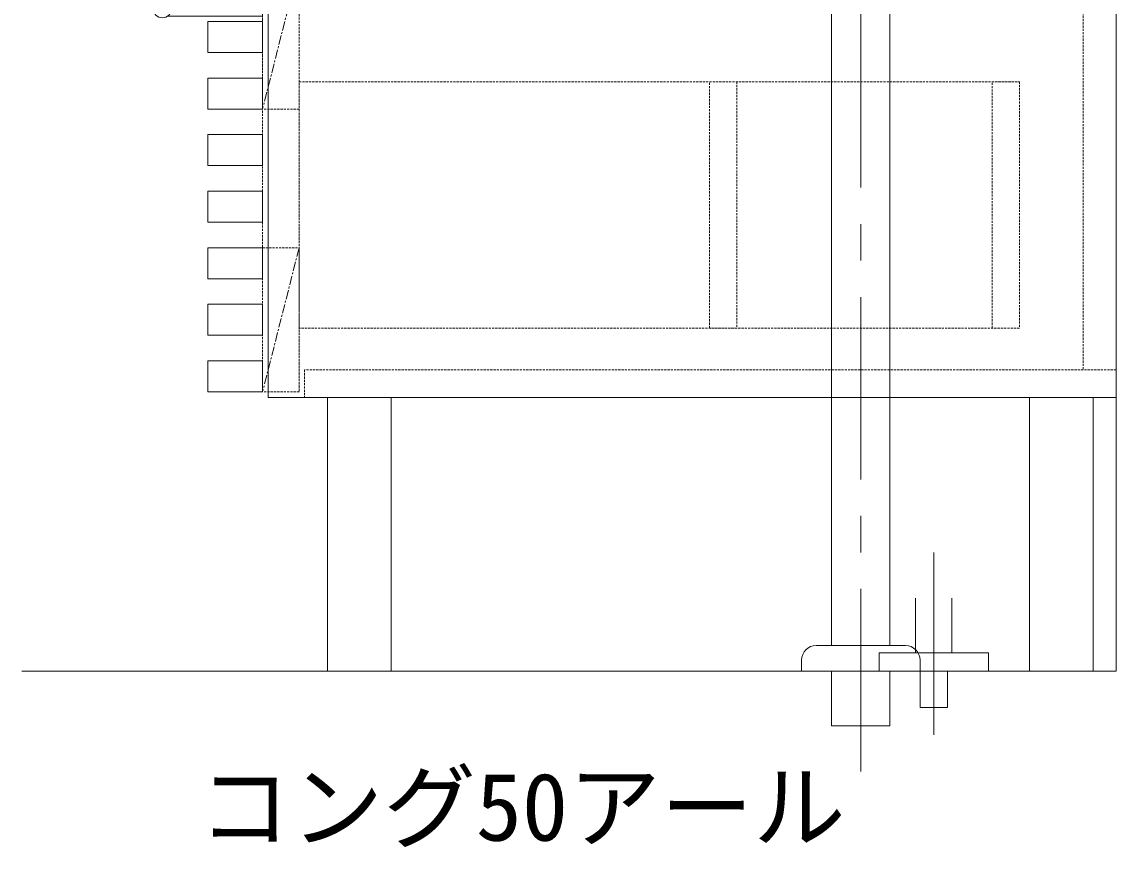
# Model space of a CAD drawing. Units: millimetres, scale not verified. Extents: x -6062 to 6062, y -3045 to 3045.
# Drawn here: x 412 to 1012, y 1164 to 1616 of the extents above; entities that cross this region are included whole.
import ezdxf
from ezdxf.enums import TextEntityAlignment as Align

# ---------------------------------------------------------------- set-up
doc = ezdxf.new("R2010")
doc.units = ezdxf.units.MM
doc.header["$LTSCALE"] = 20
doc.linetypes.add('CHAIN1', pattern=[8, 5, -1, 1, -1])
doc.linetypes.add('DASHED1', pattern=[1.8, 1.2, -0.6])
for name, color, linetype, lineweight in [('0-0_1図面枠', 7, 'Continuous', 9), ('0-3_5ボウル・キャビネット', 7, 'Continuous', 9), ('0-4_4給排水', 7, 'Continuous', 9)]:
    doc.layers.add(name, color=color, linetype=linetype, lineweight=lineweight)
doc.styles.add('ＭＳ ゴシック', font='')
doc.styles.get('ＭＳ ゴシック').set_extended_font_data('MS Gothic')

# ---------------------------------------------------------------- blocks, each defined once
blk = doc.blocks.new('グループ-14')
at = {"layer": '0-3_5ボウル・キャビネット', "linetype": 'CHAIN1'}
for p, q in [((47500, 38000), (47100, 37000)), ((47040, 37900), (46640, 36320)), ((47040, 34800), (46640, 33220)), ((47100, 32520), (47420, 33720)), ((47040, 32940), (46640, 31360)), ((47040, 29840), (46640, 28260))]:
    blk.add_line(p, q, dxfattribs=at)
at = {"layer": '0-3_5ボウル・キャビネット', "linetype": 'DASHED1'}
blk.add_line((55640, 38000), (55640, 28500), dxfattribs=at)
at = {"layer": '0-3_5ボウル・キャビネット'}
for points in [[(46000, 39000), (56000, 39000), (56000, 38000), (46000, 38000)], [(46700, 38000), (56000, 38000), (56000, 28200), (46700, 28200)], [(46040, 37900), (46640, 37900), (46640, 37560), (46040, 37560)], [(46040, 37280), (46640, 37280), (46640, 36940), (46040, 36940)], [(46040, 36660), (46640, 36660), (46640, 36320), (46040, 36320)], [(46040, 36040), (46640, 36040), (46640, 35700), (46040, 35700)], [(46040, 35420), (46640, 35420), (46640, 35080), (46040, 35080)], [(46040, 34800), (46640, 34800), (46640, 34460), (46040, 34460)], [(46040, 34180), (46640, 34180), (46640, 33840), (46040, 33840)], [(46040, 33560), (46640, 33560), (46640, 33220), (46040, 33220)], [(46040, 32940), (46640, 32940), (46640, 32600), (46040, 32600)], [(46040, 32320), (46640, 32320), (46640, 31980), (46040, 31980)], [(46040, 31700), (46640, 31700), (46640, 31360), (46040, 31360)], [(46040, 31080), (46640, 31080), (46640, 30740), (46040, 30740)], [(46040, 30460), (46640, 30460), (46640, 30120), (46040, 30120)], [(46040, 29840), (46640, 29840), (46640, 29500), (46040, 29500)], [(46040, 29220), (46640, 29220), (46640, 28880), (46040, 28880)], [(46040, 28600), (46640, 28600), (46640, 28260), (46040, 28260)], [(47350, 28200), (48050, 28200), (48050, 25200), (47350, 25200)], [(55050, 28200), (55750, 28200), (55750, 25200), (55050, 25200)]]:
    blk.add_lwpolyline(points, close=True, dxfattribs=at)
at = {"layer": '0-3_5ボウル・キャビネット', "linetype": 'DASHED1'}
for points in [[(47100, 38000), (47500, 38000), (47500, 37000), (47100, 37000)], [(46640, 37900), (47040, 37900), (47040, 33220), (46640, 33220)], [(46640, 37900), (47040, 37900), (47040, 36320), (46640, 36320)], [(47040, 36620), (54940, 36620), (54940, 33920), (47040, 33920)], [(48540, 36620), (48840, 36620), (48840, 33920), (48540, 33920)], [(54640, 36620), (54940, 36620), (54940, 33920), (54640, 33920)], [(46640, 34800), (47040, 34800), (47040, 33220), (46640, 33220)], [(47100, 33720), (47420, 33720), (47420, 32520), (47100, 32520)], [(46640, 32940), (47040, 32940), (47040, 28260), (46640, 28260)], [(46640, 32940), (47040, 32940), (47040, 31360), (46640, 31360)], [(47040, 31660), (54940, 31660), (54940, 28960), (47040, 28960)], [(51540, 31660), (51840, 31660), (51840, 28960), (51540, 28960)], [(54640, 31660), (54940, 31660), (54940, 28960), (54640, 28960)], [(46640, 29840), (47040, 29840), (47040, 28260), (46640, 28260)]]:
    blk.add_lwpolyline(points, close=True, dxfattribs=at)
at = {"layer": '0-3_5ボウル・キャビネット'}
for points in [[(45600, 37500), (46640, 37500), (46640, 37340), (45600, 37340)], [(45600, 32540), (46640, 32540), (46640, 32380), (45600, 32380)]]:
    blk.add_lwpolyline(points, dxfattribs=at)
at = {"layer": '0-3_5ボウル・キャビネット', "linetype": 'DASHED1'}
blk.add_lwpolyline([(56000, 28500), (47100, 28500), (47100, 28200)], dxfattribs=at)
at = {"layer": '0-3_5ボウル・キャビネット'}
for centre in [(45540, 37420), (45540, 32460)]:
    blk.add_circle(centre, 100, dxfattribs=at)
blk = doc.blocks.new('グループ-15')
at = {"layer": '0-3_5ボウル・キャビネット'}
blk.add_lwpolyline([(44000, 25200), (56000, 25200), (56000, 45200)], dxfattribs=at)
blk.add_blockref('グループ-14', (0, 0), dxfattribs=at)

msp = doc.modelspace()

# ---------------------------------------------------------------- linework, layer by layer
at = {"layer": '0-4_4給排水', "linetype": 'CHAIN1'}
for p, q in [((872.5, 1205), (872.5, 1781)), ((912.5, 1325), (912.5, 1215))]:
    msp.add_line(p, q, dxfattribs=at)
at = {"layer": '0-4_4給排水'}
msp.add_line((840, 1264.67), (840, 1266), dxfattribs=at)
for points in [[(856.5, 1716), (856.5, 1274), (888.5, 1274), (888.5, 1716)], [(902.5, 1300), (902.5, 1270), (922.5, 1270), (922.5, 1300)], [(848, 1274), (848.13, 1274), (896.88, 1274), (897, 1274)], [(905, 1266), (905, 1264.67), (905, 1260), (840, 1260), (840, 1264.67)]]:
    msp.add_lwpolyline(points, dxfattribs=at)
for points in [[(882.5, 1270), (942.5, 1270), (942.5, 1260), (882.5, 1260)], [(856.5, 1260), (856.5, 1230), (888.5, 1230), (888.5, 1260)], [(905, 1260), (920, 1260), (920, 1240), (905, 1240)]]:
    msp.add_lwpolyline(points, close=True, dxfattribs=at)
for centre, start, end in [((848, 1266), 90, 180), ((897, 1266), 0, 90)]:
    msp.add_arc(centre, 8, start, end, dxfattribs=at)

# ---------------------------------------------------------------- block references
at = {"layer": '0-3_5ボウル・キャビネット', "xscale": 0.05, "yscale": 0.05}
msp.add_blockref('グループ-15', (-1787.5, 0), dxfattribs=at)

# ---------------------------------------------------------------- texts
at = {"layer": '0-0_1図面枠', "style": 'ＭＳ ゴシック'}
msp.add_text('コング50アール', height=37.19, dxfattribs=at).set_placement((509.21, 1155.86), align=Align.BOTTOM_LEFT)

doc.saveas('drawing.dxf')
